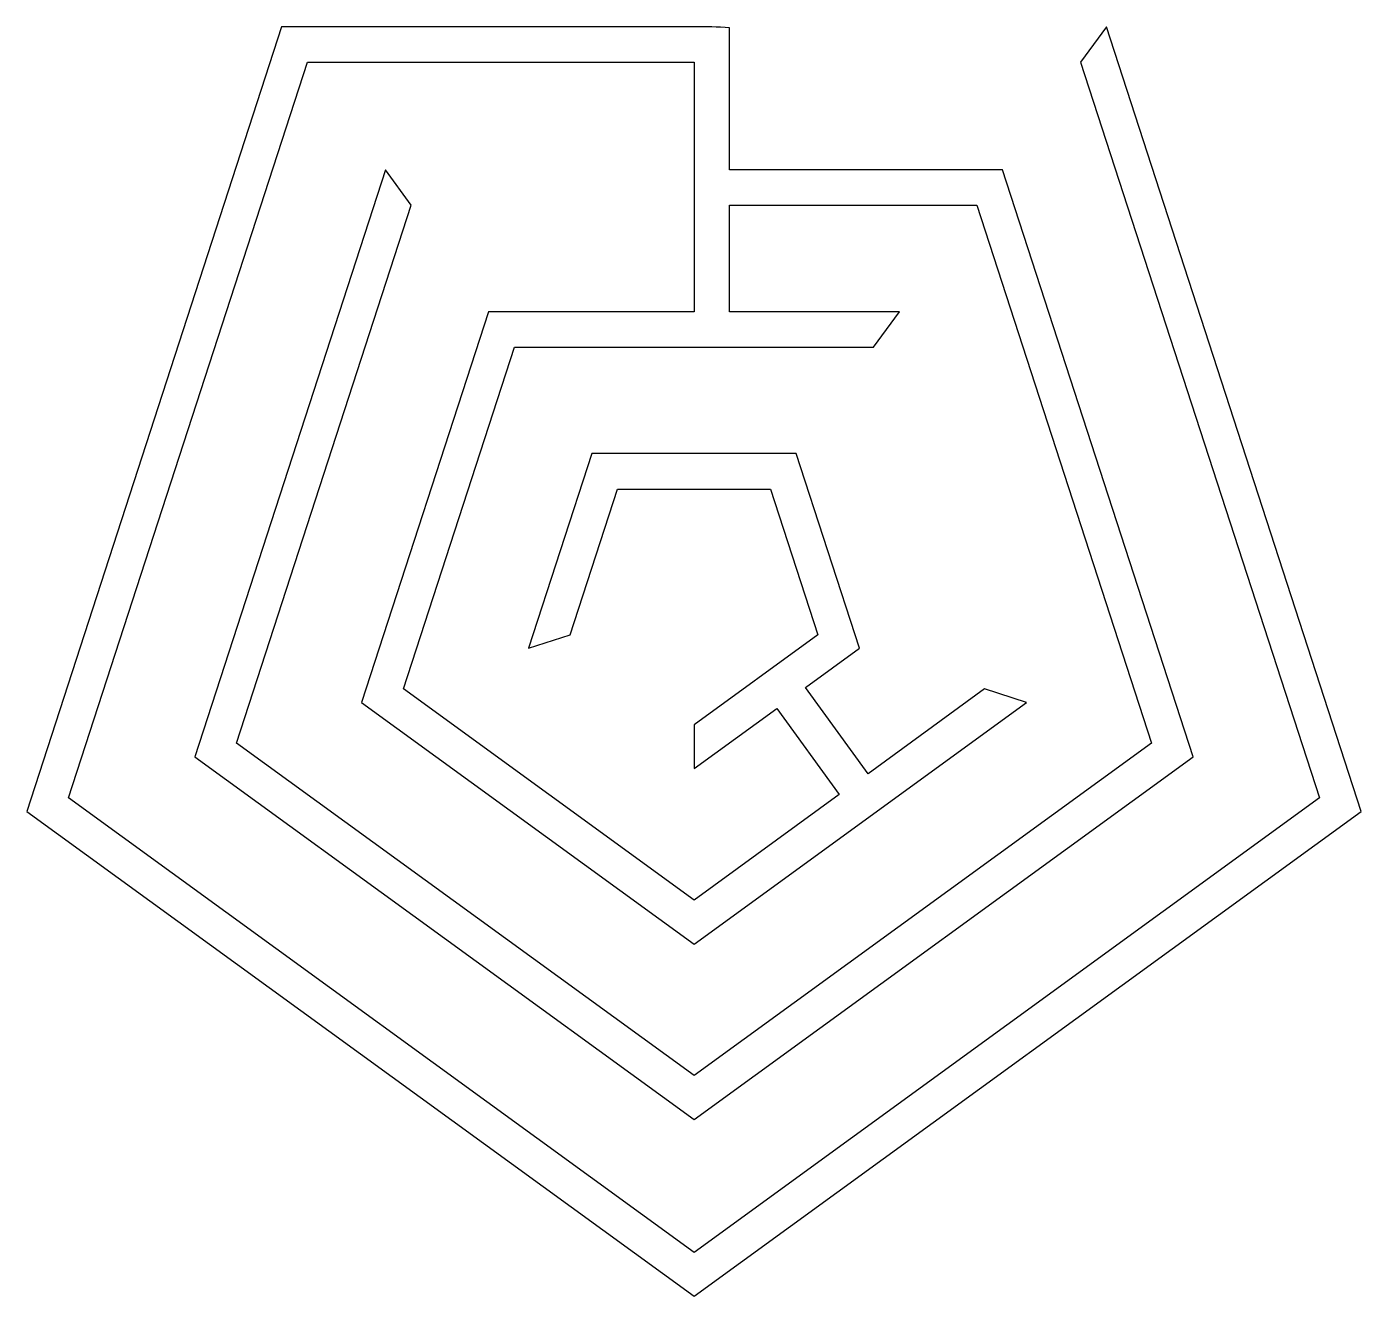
# Model space of a CAD drawing. Header units: millimetres. Extents: x -37.6 to 37.6, y -39.6 to 32.
import ezdxf

# ---------------------------------------------------------------- set-up
doc = ezdxf.new("R2010")
doc.units = ezdxf.units.MM
doc.layers.get('0').update_dxf_attribs({"linetype": 'CONTINUOUS'})

msp = doc.modelspace()

# ---------------------------------------------------------------- linework, layer by layer
msp.add_lwpolyline([(10.126, 13.937), (11.579, 15.937), (2, 15.937), (2, 21.937), (15.938, 21.937), (25.789, -8.379), (0, -27.116), (-25.789, -8.379), (-15.938, 21.937), (-17.392, 23.937), (-28.14, -9.143), (0, -29.588), (28.14, -9.143), (17.392, 23.937), (2, 23.937), (2, 31.937, 0.015636), (0, 32), (-23.249, 32), (-37.618, -12.223), (0, -39.554), (37.618, -12.223), (23.249, 32), (21.796, 30), (35.267, -11.459), (0, -37.082), (-35.267, -11.459), (-21.796, 30), (0, 30), (0, 15.937), (-11.579, 15.937), (-18.736, -6.088), (0, -19.7), (18.736, -6.088), (16.384, -5.324), (9.81, -10.1), (6.284, -5.246), (9.331, -3.032), (5.767, 7.937), (-5.767, 7.937), (-9.331, -3.032), (-6.98, -2.268), (-4.314, 5.937), (4.314, 5.937), (6.98, -2.268), (0, -7.339), (0, -9.811), (4.666, -6.422), (8.192, -11.276), (0, -17.228), (-16.384, -5.324), (-10.126, 13.937)], format="xyb", close=True)

doc.saveas('drawing.dxf')
